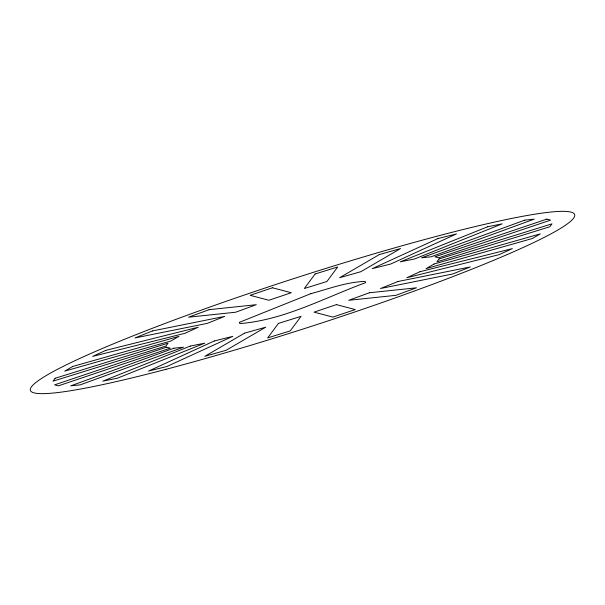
<?xml version="1.0" encoding="UTF-8"?>
<svg xmlns="http://www.w3.org/2000/svg" width="605" height="605" viewBox="0 0 605 605"><rect width="100%" height="100%" fill="white"/><g stroke="black" fill="none" stroke-linecap="round" stroke-linejoin="round"><path stroke-width="0.91" d="M55.153 378.261L52.998 381.165L165.921 346.068L168.077 343.164L55.153 378.261M278.459 323.38L267.675 337.908L290.256 330.89L301.04 316.362L278.459 323.38M315.122 273.982L304.338 288.509L326.927 281.491L337.711 266.964L315.122 273.982M439.079 258.932L436.923 261.836L549.847 226.739L552.002 223.835L439.079 258.932M72.645 366.494L64.72 371.122L171.003 340.978L178.929 336.357L72.645 366.494M244.496 333.196L204.853 356.315L226.111 350.28L265.754 327.161L244.496 333.196M379.282 254.592L339.639 277.71L360.89 271.683L400.54 248.564L379.282 254.592M433.997 264.022L426.071 268.643L532.355 238.506L540.28 233.878L433.997 264.022M105.799 350.371L92.641 356.398L185.047 333.272L198.206 327.245L105.799 350.371M214.299 340.97L148.497 371.099L166.98 366.471L232.781 336.342L214.299 340.97M438.02 238.529L372.219 268.658L390.701 264.03L456.503 233.901L438.02 238.529M419.953 271.728L406.794 277.755L499.201 254.629L512.359 248.602L419.953 271.728M152.468 330.935L134.968 337.953L207.197 323.41L224.689 316.392L152.468 330.935M310.766 293.697L239.346 322.352L239.852 323.592C284.244 320.068 324.56 297.713 365.654 282.648L365.148 281.408C346.491 281.99 328.644 288.895 310.766 293.697M190.31 346.06L102.835 381.15L117.287 378.246L204.755 343.156L190.31 346.06M487.713 226.754L400.245 261.844L414.69 258.94L502.165 223.85L487.713 226.754M398.014 281.491L380.522 288.509L452.744 273.967L470.236 266.949L398.014 281.491M209.156 309.662L188.518 317.194L235.64 312.225L256.278 304.693L209.156 309.662M173.968 348.185L70.785 385.846L80.208 384.856L183.398 347.194L173.968 348.185M524.792 220.144L421.602 257.806L431.032 256.815L534.215 219.154L524.792 220.144M369.36 292.775L348.722 300.307L395.844 295.338L416.482 287.806L369.36 292.775M272.477 287.776L250.107 295.308L268.915 300.262L291.292 292.729L272.477 287.776M166.473 347.187L54.609 384.848L58.367 385.839L170.239 348.177L166.473 347.187M546.807 219.139L434.942 256.8L438.701 257.791L550.573 220.129L546.807 219.139M336.433 304.61L314.055 312.142L332.863 317.096L355.241 309.563L336.433 304.61M166.035 369.3A285.983 25.425 -17.9 0 0 574.75 215.372A285.983 25.425 -17.9 0 0 166.715 322.828A285.983 25.425 -17.9 0 0 166.035 369.3"/></g></svg>
